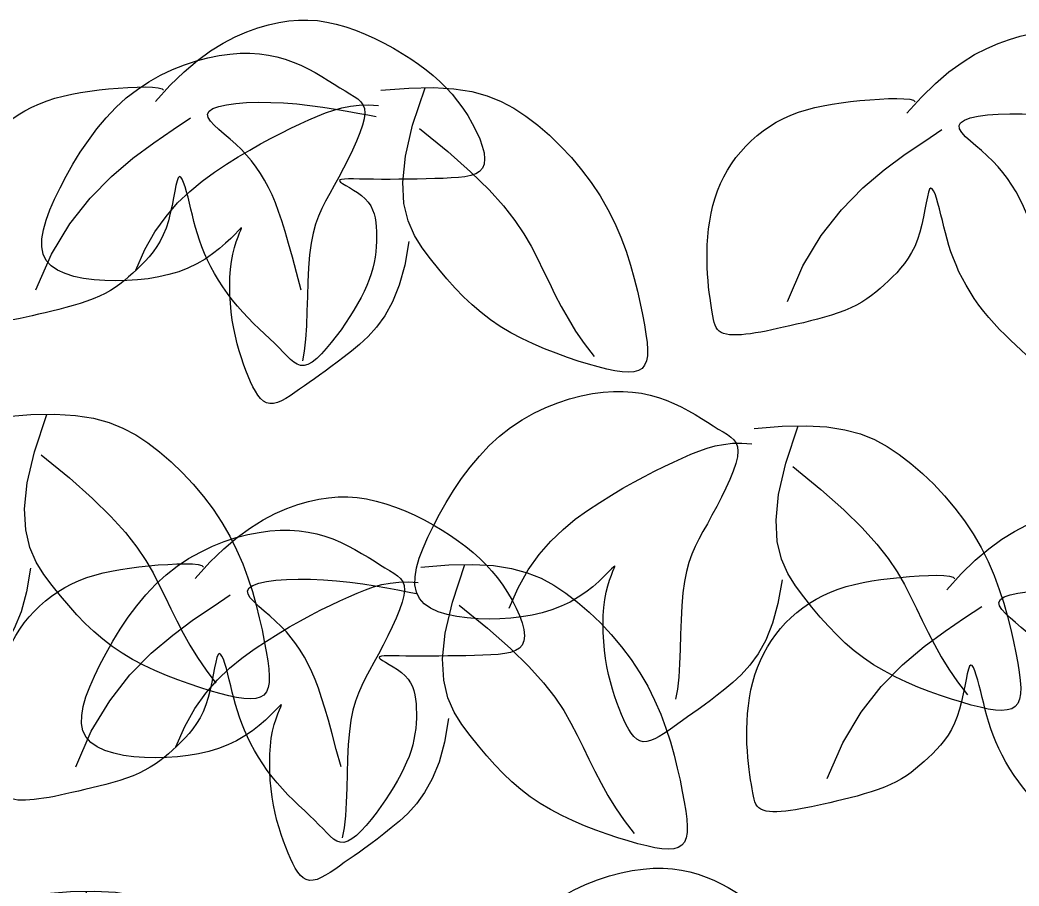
# Model space of a CAD drawing. Extents: x -1568 to -728, y -1287 to -990.
# Drawn here: x -1428.81 to -1426.696, y -1211.326 to -1209.492 of the extents above; entities that cross this region are included whole.
import ezdxf

# ---------------------------------------------------------------- set-up
doc = ezdxf.new("R2010")
doc.units = 0
doc.header["$LTSCALE"] = 5
doc.layers.add('LH', color=94, linetype='CONTINUOUS')
doc.layers.add('尺寸标注', color=2, linetype='CONTINUOUS')

# ---------------------------------------------------------------- blocks, each defined once
blk = doc.blocks.new('茶')
at = {"layer": 'LH'}
for p, q in [((0.6116, 0.5075), (0.6003, 0.5032)), ((0.6234, 0.511), (0.6116, 0.5075)), ((0.6359, 0.5138), (0.6234, 0.511)), ((0.649, 0.5158), (0.6359, 0.5138)), ((0.6627, 0.5169), (0.649, 0.5158)), ((0.6772, 0.5171), (0.6627, 0.5169)), ((0.6925, 0.5163), (0.6772, 0.5171)), ((0.7086, 0.5144), (0.6925, 0.5163)), ((0.7253, 0.5115), (0.7086, 0.5144)), ((0.7424, 0.5074), (0.7253, 0.5115)), ((0.5895, 0.4983), (0.5791, 0.4929)), ((0.6003, 0.5032), (0.5895, 0.4983)), ((0.7598, 0.5021), (0.7424, 0.5074)), ((0.7773, 0.4955), (0.7598, 0.5021)), ((0.7946, 0.4876), (0.7773, 0.4955)), ((0.5597, 0.4809), (0.5507, 0.4747)), ((0.5691, 0.4871), (0.5597, 0.4809)), ((0.5791, 0.4929), (0.5691, 0.4871)), ((0.8116, 0.4783), (0.7946, 0.4876)), ((0.5422, 0.4685), (0.5342, 0.4625)), ((0.5507, 0.4747), (0.5422, 0.4685)), ((0.8281, 0.4675), (0.8116, 0.4783)), ((0.8438, 0.4553), (0.8281, 0.4675)), ((-0.4916, 0.4514), (-0.5048, 0.4494)), ((-0.4782, 0.4525), (-0.4916, 0.4514)), ((-0.4645, 0.4525), (-0.4782, 0.4525)), ((-0.4504, 0.4515), (-0.4645, 0.4525)), ((-0.4357, 0.4494), (-0.4504, 0.4515)), ((0.5198, 0.4517), (0.5134, 0.4471)), ((0.5267, 0.4568), (0.5198, 0.4517)), ((0.5342, 0.4625), (0.5267, 0.4568)), ((0.8588, 0.4418), (0.8438, 0.4553)), ((-0.5441, 0.4373), (-0.5574, 0.4314)), ((-0.5309, 0.4422), (-0.5441, 0.4373)), ((-0.5178, 0.4463), (-0.5309, 0.4422)), ((-0.5048, 0.4494), (-0.5178, 0.4463)), ((-0.4204, 0.4463), (-0.4357, 0.4494)), ((-0.4043, 0.442), (-0.4204, 0.4463)), ((-0.3874, 0.4363), (-0.4043, 0.442)), ((0.3667, 0.442), (0.3418, 0.4359)), ((0.3957, 0.4461), (0.3667, 0.442)), ((0.4297, 0.4483), (0.3957, 0.4461)), ((0.4289, 0.3956), (0.4069, 0.4467)), ((0.4693, 0.4484), (0.4297, 0.4483)), ((0.5029, 0.4389), (0.499, 0.4346)), ((0.5077, 0.4429), (0.5029, 0.4389)), ((0.5134, 0.4471), (0.5077, 0.4429)), ((0.8731, 0.4274), (0.8588, 0.4418)), ((-0.5705, 0.4248), (-0.5835, 0.4176)), ((-0.5574, 0.4314), (-0.5705, 0.4248)), ((-0.3697, 0.4289), (-0.3874, 0.4363)), ((-0.3511, 0.4194), (-0.3697, 0.4289)), ((0.3203, 0.4281), (0.3014, 0.4186)), ((0.3418, 0.4359), (0.3203, 0.4281)), ((0.4885, 0.4292), (0.4745, 0.4272)), ((0.5016, 0.43), (0.4885, 0.4292)), ((0.4962, 0.4299), (0.4947, 0.4245)), ((0.4947, 0.4245), (0.4947, 0.4181)), ((0.499, 0.4346), (0.4962, 0.4299)), ((0.5141, 0.4296), (0.5016, 0.43)), ((0.5261, 0.4283), (0.5141, 0.4296)), ((0.5378, 0.426), (0.5261, 0.4283)), ((0.5496, 0.423), (0.5378, 0.426)), ((0.5615, 0.4194), (0.5496, 0.423)), ((0.8865, 0.4121), (0.8731, 0.4274)), ((-0.5962, 0.4099), (-0.6085, 0.4018)), ((-0.5835, 0.4176), (-0.5962, 0.4099)), ((-0.3316, 0.4076), (-0.3511, 0.4194)), ((0.3014, 0.4186), (0.2844, 0.4074)), ((0.4947, 0.4181), (0.4962, 0.4104)), ((0.4962, 0.4104), (0.4993, 0.4013)), ((0.5739, 0.4152), (0.5615, 0.4194)), ((0.5868, 0.4106), (0.5739, 0.4152)), ((0.6003, 0.4055), (0.5868, 0.4106)), ((0.8992, 0.3964), (0.8865, 0.4121)), ((-0.6085, 0.4018), (-0.6203, 0.3934)), ((-0.3113, 0.393), (-0.3316, 0.4076)), ((0.2684, 0.3948), (0.2529, 0.3807)), ((0.2844, 0.4074), (0.2684, 0.3948)), ((0.4426, 0.3526), (0.4289, 0.3956)), ((0.4993, 0.4013), (0.5039, 0.3909)), ((0.6145, 0.3999), (0.6003, 0.4055)), ((0.6293, 0.3938), (0.6145, 0.3999)), ((0.9109, 0.3804), (0.8992, 0.3964)), ((-0.6315, 0.3849), (-0.642, 0.3762)), ((-0.6203, 0.3934), (-0.6315, 0.3849)), ((-0.2899, 0.3755), (-0.3113, 0.393)), ((0.2529, 0.3807), (0.2377, 0.3653)), ((0.4195, 0.3903), (0.3825, 0.3546)), ((0.5039, 0.3909), (0.5096, 0.3796)), ((0.6448, 0.387), (0.6293, 0.3938)), ((0.6608, 0.3796), (0.6448, 0.387)), ((-0.6519, 0.3675), (-0.6612, 0.3585)), ((-0.642, 0.3762), (-0.6519, 0.3675)), ((-0.2676, 0.3546), (-0.2899, 0.3755)), ((-0.2783, 0.3718), (-0.2803, 0.3695)), ((-0.2731, 0.3737), (-0.2783, 0.3718)), ((-0.2652, 0.3752), (-0.2731, 0.3737)), ((-0.2552, 0.3764), (-0.2652, 0.3752)), ((-0.2435, 0.3772), (-0.2552, 0.3764)), ((-0.2305, 0.3776), (-0.2435, 0.3772)), ((-0.2169, 0.3778), (-0.2305, 0.3776)), ((-0.2031, 0.3778), (-0.2169, 0.3778)), ((-0.1896, 0.3775), (-0.2031, 0.3778)), ((-0.1763, 0.3769), (-0.1896, 0.3775)), ((-0.1634, 0.376), (-0.1763, 0.3769)), ((-0.1508, 0.3748), (-0.1634, 0.376)), ((-0.1386, 0.3732), (-0.1508, 0.3748)), ((-0.1267, 0.371), (-0.1386, 0.3732)), ((-0.1152, 0.3684), (-0.1267, 0.371)), ((-0.1041, 0.3652), (-0.1152, 0.3684)), ((0.5096, 0.3796), (0.5163, 0.3677)), ((0.5163, 0.3677), (0.5235, 0.3554)), ((0.6776, 0.3714), (0.6608, 0.3796)), ((0.695, 0.3624), (0.6776, 0.3714)), ((0.9218, 0.3645), (0.9109, 0.3804)), ((-0.6612, 0.3585), (-0.6698, 0.3494)), ((-0.0933, 0.3614), (-0.1041, 0.3652)), ((-0.0829, 0.357), (-0.0933, 0.3614)), ((-0.0729, 0.352), (-0.0829, 0.357)), ((0.2377, 0.3653), (0.2232, 0.3488)), ((0.3825, 0.3546), (0.3527, 0.3232)), ((0.4493, 0.3166), (0.4426, 0.3526)), ((0.5235, 0.3554), (0.5311, 0.3431)), ((0.713, 0.3526), (0.695, 0.3624)), ((0.7314, 0.3415), (0.713, 0.3526)), ((0.9318, 0.3488), (0.9218, 0.3645)), ((-0.6779, 0.3399), (-0.6854, 0.3301)), ((-0.6698, 0.3494), (-0.6779, 0.3399)), ((-0.4295, 0.3399), (-0.4476, 0.3376)), ((-0.4121, 0.3415), (-0.4295, 0.3399)), ((-0.3956, 0.3424), (-0.4121, 0.3415)), ((-0.3805, 0.3425), (-0.3956, 0.3424)), ((-0.3673, 0.3418), (-0.3805, 0.3425)), ((-0.3562, 0.3403), (-0.3673, 0.3418)), ((-0.3476, 0.338), (-0.3562, 0.3403)), ((-0.0634, 0.3465), (-0.0729, 0.352)), ((-0.0542, 0.3405), (-0.0634, 0.3465)), ((-0.0455, 0.334), (-0.0542, 0.3405)), ((0.2232, 0.3488), (0.2094, 0.3313)), ((0.5311, 0.3431), (0.5388, 0.3311)), ((0.7499, 0.3286), (0.7314, 0.3415)), ((0.9409, 0.3335), (0.9318, 0.3488)), ((-0.6854, 0.3301), (-0.6924, 0.3199)), ((-0.5023, 0.3271), (-0.5196, 0.3229)), ((-0.4843, 0.331), (-0.5023, 0.3271)), ((-0.466, 0.3346), (-0.4843, 0.331)), ((-0.4476, 0.3376), (-0.466, 0.3346)), ((-0.342, 0.3348), (-0.3476, 0.338)), ((-0.3427, 0.3206), (-0.3399, 0.3261)), ((-0.3395, 0.3308), (-0.342, 0.3348)), ((-0.3399, 0.3261), (-0.3395, 0.3308)), ((-0.2893, 0.3131), (-0.3149, 0.3274)), ((-0.0372, 0.3271), (-0.0455, 0.334)), ((-0.0294, 0.3198), (-0.0372, 0.3271)), ((0.2094, 0.3313), (0.1964, 0.3129)), ((0.5388, 0.3311), (0.5463, 0.3198)), ((0.7683, 0.3137), (0.7499, 0.3286)), ((0.9487, 0.3189), (0.9409, 0.3335)), ((-0.6924, 0.3199), (-0.699, 0.3092)), ((-0.5645, 0.3109), (-0.5762, 0.3076)), ((-0.551, 0.3147), (-0.5645, 0.3109)), ((-0.5359, 0.3187), (-0.551, 0.3147)), ((-0.5196, 0.3229), (-0.5359, 0.3187)), ((-0.3535, 0.3078), (-0.3474, 0.3145)), ((-0.3474, 0.3145), (-0.3427, 0.3206)), ((-0.2604, 0.2968), (-0.2893, 0.3131)), ((-0.022, 0.312), (-0.0294, 0.3198)), ((-0.0151, 0.3039), (-0.022, 0.312)), ((0.1964, 0.3129), (0.1844, 0.2939)), ((0.3527, 0.3232), (0.3289, 0.2957)), ((0.4502, 0.2866), (0.4493, 0.3166)), ((0.5463, 0.3198), (0.5534, 0.3091)), ((0.7862, 0.2962), (0.7683, 0.3137)), ((0.9552, 0.305), (0.9487, 0.3189)), ((-0.705, 0.2981), (-0.7105, 0.2867)), ((-0.699, 0.3092), (-0.705, 0.2981)), ((-0.368, 0.2931), (-0.3605, 0.3006)), ((-0.3605, 0.3006), (-0.3535, 0.3078)), ((-0.2292, 0.2776), (-0.2604, 0.2968)), ((-0.0087, 0.2954), (-0.0151, 0.3039)), ((0.5534, 0.3091), (0.56, 0.299)), ((0.56, 0.299), (0.5661, 0.289)), ((0.8035, 0.2758), (0.7862, 0.2962)), ((0.9602, 0.2918), (0.9552, 0.305)), ((-0.7105, 0.2867), (-0.7152, 0.2753)), ((-0.3827, 0.277), (-0.3755, 0.2852)), ((-0.3755, 0.2852), (-0.368, 0.2931)), ((-0.0028, 0.2865), (-0.0087, 0.2954)), ((0.0026, 0.2772), (-0.0028, 0.2865)), ((0.1844, 0.2939), (0.1736, 0.2742)), ((0.3289, 0.2957), (0.3104, 0.2714)), ((0.4464, 0.2615), (0.4502, 0.2866)), ((0.5661, 0.289), (0.5717, 0.2786)), ((0.9633, 0.2794), (0.9602, 0.2918)), ((-0.7152, 0.2753), (-0.7191, 0.2642)), ((-0.3956, 0.2598), (-0.3894, 0.2685)), ((-0.3894, 0.2685), (-0.3827, 0.277)), ((-0.1968, 0.2544), (-0.2292, 0.2776)), ((0.0076, 0.2676), (0.0026, 0.2772)), ((0.1736, 0.2742), (0.1641, 0.2541)), ((0.3104, 0.2714), (0.2961, 0.2496)), ((0.5717, 0.2786), (0.5768, 0.2675)), ((0.6813, 0.2706), (0.6814, 0.2713)), ((0.6825, 0.2682), (0.6813, 0.2706)), ((0.6814, 0.2713), (0.683, 0.2703)), ((0.6846, 0.2642), (0.6825, 0.2682)), ((0.683, 0.2703), (0.6863, 0.2675)), ((0.8198, 0.2519), (0.8035, 0.2758)), ((0.9645, 0.2681), (0.9633, 0.2794)), ((0.9634, 0.2577), (0.9645, 0.2681)), ((-0.7191, 0.2642), (-0.7219, 0.2537)), ((-0.4014, 0.2506), (-0.3956, 0.2598)), ((-0.1643, 0.2264), (-0.1968, 0.2544)), ((0.012, 0.2577), (0.0076, 0.2676)), ((0.0159, 0.2474), (0.012, 0.2577)), ((0.1641, 0.2541), (0.156, 0.2338)), ((0.4392, 0.2403), (0.4464, 0.2615)), ((0.5768, 0.2675), (0.5814, 0.2552)), ((0.5814, 0.2552), (0.5854, 0.2413)), ((0.6873, 0.2588), (0.6846, 0.2642)), ((0.6863, 0.2675), (0.6912, 0.2632)), ((0.6905, 0.2521), (0.6873, 0.2588)), ((0.6912, 0.2632), (0.6977, 0.2577)), ((0.6977, 0.2577), (0.7056, 0.2514)), ((0.9598, 0.2484), (0.9634, 0.2577)), ((-0.7235, 0.244), (-0.7237, 0.2354)), ((-0.7219, 0.2537), (-0.7235, 0.244)), ((-0.4118, 0.2311), (-0.4068, 0.2411)), ((-0.4068, 0.2411), (-0.4014, 0.2506)), ((-0.2977, 0.2375), (-0.296, 0.2422)), ((-0.296, 0.2422), (-0.2943, 0.2452)), ((-0.2943, 0.2452), (-0.2925, 0.2461)), ((-0.2925, 0.2461), (-0.2906, 0.2447)), ((-0.2906, 0.2447), (-0.2887, 0.2406)), ((-0.2887, 0.2406), (-0.2865, 0.2343)), ((0.0194, 0.2368), (0.0159, 0.2474)), ((0.2961, 0.2496), (0.285, 0.2298)), ((0.4298, 0.222), (0.4392, 0.2403)), ((0.5854, 0.2413), (0.5889, 0.2254)), ((0.6937, 0.2442), (0.6905, 0.2521)), ((0.6968, 0.2352), (0.6937, 0.2442)), ((0.7056, 0.2514), (0.7148, 0.2447)), ((0.7148, 0.2447), (0.7251, 0.238)), ((0.8349, 0.2242), (0.8198, 0.2519)), ((0.9453, 0.2334), (0.9537, 0.2403)), ((0.9537, 0.2403), (0.9598, 0.2484)), ((-0.7237, 0.2354), (-0.7224, 0.2281)), ((-0.7224, 0.2281), (-0.7196, 0.2225)), ((-0.4163, 0.2206), (-0.4118, 0.2311)), ((-0.3007, 0.2241), (-0.2992, 0.2313)), ((-0.2992, 0.2313), (-0.2977, 0.2375)), ((-0.2865, 0.2343), (-0.2842, 0.2263)), ((-0.2842, 0.2263), (-0.2816, 0.2169)), ((-0.1329, 0.1926), (-0.1643, 0.2264)), ((0.0223, 0.2259), (0.0194, 0.2368)), ((0.0248, 0.2149), (0.0223, 0.2259)), ((0.156, 0.2338), (0.1491, 0.2134)), ((0.285, 0.2298), (0.2763, 0.2113)), ((0.4479, 0.2322), (0.4563, 0.1995)), ((0.6994, 0.2252), (0.6968, 0.2352)), ((0.7251, 0.238), (0.7363, 0.2315)), ((0.7363, 0.2315), (0.7485, 0.2257)), ((0.7485, 0.2257), (0.7614, 0.2208)), ((0.9228, 0.2225), (0.9348, 0.2275)), ((0.9348, 0.2275), (0.9453, 0.2334)), ((-0.7196, 0.2225), (-0.7152, 0.2183)), ((-0.7152, 0.2183), (-0.7094, 0.2154)), ((-0.7094, 0.2154), (-0.7022, 0.2135)), ((-0.7022, 0.2135), (-0.6939, 0.2125)), ((-0.6939, 0.2125), (-0.6846, 0.2122)), ((-0.6846, 0.2122), (-0.6743, 0.2124)), ((-0.6743, 0.2124), (-0.6631, 0.2128)), ((-0.6631, 0.2128), (-0.6513, 0.2134)), ((-0.6513, 0.2134), (-0.6389, 0.2141)), ((-0.6389, 0.2141), (-0.6263, 0.2149)), ((-0.6263, 0.2149), (-0.6135, 0.2158)), ((-0.6135, 0.2158), (-0.6008, 0.2167)), ((-0.6008, 0.2167), (-0.5883, 0.2176)), ((-0.5883, 0.2176), (-0.5764, 0.2186)), ((-0.5764, 0.2186), (-0.5651, 0.2197)), ((-0.5651, 0.2197), (-0.5546, 0.2207)), ((-0.5546, 0.2207), (-0.5452, 0.2217)), ((-0.5452, 0.2217), (-0.5368, 0.2225)), ((-0.5368, 0.2225), (-0.5298, 0.2231)), ((-0.5252, 0.2143), (-0.5301, 0.2108)), ((-0.5298, 0.2231), (-0.5242, 0.2233)), ((-0.5211, 0.2172), (-0.5252, 0.2143)), ((-0.5242, 0.2233), (-0.5201, 0.2232)), ((-0.5183, 0.2196), (-0.5211, 0.2172)), ((-0.5201, 0.2232), (-0.5176, 0.2226)), ((-0.517, 0.2214), (-0.5183, 0.2196)), ((-0.5176, 0.2226), (-0.517, 0.2214)), ((-0.4205, 0.2096), (-0.4163, 0.2206)), ((-0.3035, 0.2077), (-0.3022, 0.2161)), ((-0.3022, 0.2161), (-0.3007, 0.2241)), ((-0.2816, 0.2169), (-0.2787, 0.2066)), ((0.0268, 0.2039), (0.0248, 0.2149)), ((0.1491, 0.2134), (0.1435, 0.1932)), ((0.4194, 0.2055), (0.4298, 0.222)), ((0.5889, 0.2254), (0.5919, 0.2073)), ((0.7016, 0.2143), (0.6994, 0.2252)), ((0.7034, 0.2029), (0.7016, 0.2143)), ((0.7614, 0.2208), (0.7749, 0.2169)), ((0.7749, 0.2169), (0.789, 0.2139)), ((0.789, 0.2139), (0.8035, 0.2119)), ((0.8035, 0.2119), (0.8184, 0.2106)), ((0.8644, 0.2114), (0.8798, 0.213)), ((0.8798, 0.213), (0.8949, 0.2154)), ((0.8949, 0.2154), (0.9093, 0.2185)), ((0.9093, 0.2185), (0.9228, 0.2225)), ((-0.5464, 0.198), (-0.5511, 0.1931)), ((-0.5411, 0.2027), (-0.5464, 0.198)), ((-0.5355, 0.2069), (-0.5411, 0.2027)), ((-0.5301, 0.2108), (-0.5355, 0.2069)), ((-0.4278, 0.1856), (-0.4243, 0.1981)), ((-0.4243, 0.1981), (-0.4205, 0.2096)), ((-0.3063, 0.1904), (-0.3049, 0.1991)), ((-0.3049, 0.1991), (-0.3035, 0.2077)), ((-0.2787, 0.2066), (-0.2754, 0.196)), ((0.0285, 0.1929), (0.0268, 0.2039)), ((0.2763, 0.2113), (0.269, 0.1935)), ((0.4089, 0.19), (0.4194, 0.2055)), ((0.4563, 0.1995), (0.4664, 0.1721)), ((0.5919, 0.2073), (0.5945, 0.1875)), ((0.7046, 0.191), (0.7034, 0.2029)), ((0.8184, 0.2106), (0.8336, 0.2101)), ((0.8336, 0.2101), (0.849, 0.2104)), ((0.849, 0.2104), (0.8644, 0.2114)), ((-0.555, 0.188), (-0.558, 0.1826)), ((-0.5511, 0.1931), (-0.555, 0.188)), ((-0.4312, 0.1719), (-0.4278, 0.1856)), ((-0.3077, 0.1815), (-0.3063, 0.1904)), ((-0.2754, 0.196), (-0.2717, 0.1854)), ((-0.2717, 0.1854), (-0.2676, 0.1753)), ((-0.1035, 0.1519), (-0.1329, 0.1926)), ((0.0297, 0.1821), (0.0285, 0.1929)), ((0.1435, 0.1932), (0.1388, 0.1733)), ((0.269, 0.1935), (0.2621, 0.176)), ((0.3986, 0.1753), (0.4089, 0.19)), ((0.5945, 0.1875), (0.5969, 0.1669)), ((0.7055, 0.1788), (0.7046, 0.191)), ((-0.5617, 0.1711), (-0.5627, 0.165)), ((-0.5602, 0.1769), (-0.5617, 0.1711)), ((-0.558, 0.1826), (-0.5602, 0.1769)), ((-0.4346, 0.1566), (-0.4312, 0.1719)), ((-0.3112, 0.1634), (-0.3093, 0.1726)), ((-0.3093, 0.1726), (-0.3077, 0.1815)), ((-0.2676, 0.1753), (-0.2629, 0.1661)), ((0.0307, 0.1715), (0.0297, 0.1821)), ((0.0313, 0.1614), (0.0307, 0.1715)), ((0.1388, 0.1733), (0.1351, 0.154)), ((0.2621, 0.176), (0.2554, 0.1585)), ((0.3881, 0.1614), (0.3986, 0.1753)), ((0.4664, 0.1721), (0.4779, 0.1494)), ((0.7058, 0.1665), (0.7055, 0.1788)), ((-0.5632, 0.1588), (-0.5633, 0.1523)), ((-0.5627, 0.165), (-0.5632, 0.1588)), ((-0.4381, 0.1393), (-0.4346, 0.1566)), ((-0.3133, 0.1542), (-0.3112, 0.1634)), ((-0.2629, 0.1661), (-0.2579, 0.1578)), ((-0.2579, 0.1578), (-0.2524, 0.1503)), ((0.0316, 0.1516), (0.0313, 0.1614)), ((0.2554, 0.1585), (0.2485, 0.1409)), ((0.3774, 0.1482), (0.3881, 0.1614)), ((0.5969, 0.1669), (0.5992, 0.1461)), ((0.7057, 0.1542), (0.7058, 0.1665)), ((-0.5633, 0.1523), (-0.5631, 0.1457)), ((-0.5631, 0.1457), (-0.5627, 0.1389)), ((-0.3188, 0.1352), (-0.3159, 0.1448)), ((-0.3159, 0.1448), (-0.3133, 0.1542)), ((-0.2524, 0.1503), (-0.2466, 0.1434)), ((-0.2466, 0.1434), (-0.2406, 0.1371)), ((-0.0774, 0.1035), (-0.1035, 0.1519)), ((0.0317, 0.1423), (0.0316, 0.1516)), ((0.0316, 0.1335), (0.0317, 0.1423)), ((0.1351, 0.154), (0.1321, 0.1356)), ((0.3663, 0.1357), (0.3774, 0.1482)), ((0.4779, 0.1494), (0.4903, 0.1308)), ((0.5992, 0.1461), (0.6017, 0.1259)), ((0.7042, 0.1306), (0.7052, 0.1422)), ((0.7052, 0.1422), (0.7057, 0.1542)), ((-0.5627, 0.1389), (-0.5621, 0.1319)), ((-0.5621, 0.1319), (-0.5611, 0.1248)), ((-0.4418, 0.1198), (-0.4381, 0.1393)), ((-0.3222, 0.1254), (-0.3188, 0.1352)), ((-0.2406, 0.1371), (-0.2345, 0.1313)), ((-0.2345, 0.1313), (-0.2282, 0.1259)), ((0.0313, 0.1252), (0.0316, 0.1335)), ((0.1321, 0.1356), (0.1297, 0.1182)), ((0.2485, 0.1409), (0.2411, 0.1232)), ((0.3546, 0.1239), (0.3663, 0.1357)), ((0.4903, 0.1308), (0.5032, 0.1157)), ((0.7028, 0.1194), (0.7042, 0.1306)), ((-0.5611, 0.1248), (-0.5599, 0.1175)), ((-0.5599, 0.1175), (-0.5582, 0.11)), ((-0.4458, 0.0975), (-0.4418, 0.1198)), ((-0.3305, 0.1056), (-0.3262, 0.1155)), ((-0.3262, 0.1155), (-0.3222, 0.1254)), ((-0.2282, 0.1259), (-0.2219, 0.1207)), ((-0.2219, 0.1207), (-0.2156, 0.1158)), ((-0.2156, 0.1158), (-0.2093, 0.111)), ((0.0304, 0.1103), (0.0309, 0.1175)), ((0.0309, 0.1175), (0.0313, 0.1252)), ((0.1297, 0.1182), (0.1278, 0.1021)), ((0.2411, 0.1232), (0.233, 0.1052)), ((0.3423, 0.1126), (0.3546, 0.1239)), ((0.5032, 0.1157), (0.5162, 0.1035)), ((0.6017, 0.1259), (0.6044, 0.1072)), ((0.7011, 0.1086), (0.7028, 0.1194)), ((-0.5582, 0.11), (-0.5562, 0.1025)), ((-0.5562, 0.1025), (-0.5537, 0.0948)), ((-0.3354, 0.0957), (-0.3305, 0.1056)), ((-0.2093, 0.111), (-0.2029, 0.1064)), ((-0.2029, 0.1064), (-0.1962, 0.102)), ((-0.1962, 0.102), (-0.1893, 0.0979)), ((0.0294, 0.0975), (0.0299, 0.1036)), ((0.0299, 0.1036), (0.0304, 0.1103)), ((0.1278, 0.1021), (0.1262, 0.0874)), ((0.233, 0.1052), (0.2237, 0.0869)), ((0.3151, 0.092), (0.3291, 0.102)), ((0.3291, 0.102), (0.3423, 0.1126)), ((0.5162, 0.1035), (0.529, 0.0934)), ((0.6044, 0.1072), (0.6076, 0.0905)), ((0.6991, 0.0983), (0.7011, 0.1086)), ((-0.5537, 0.0948), (-0.5507, 0.087)), ((-0.5507, 0.087), (-0.5472, 0.0791)), ((-0.4504, 0.0723), (-0.4458, 0.0975)), ((-0.3463, 0.0761), (-0.3406, 0.0858)), ((-0.3406, 0.0858), (-0.3354, 0.0957)), ((-0.1893, 0.0979), (-0.182, 0.0941)), ((-0.182, 0.0941), (-0.1742, 0.0905)), ((-0.1742, 0.0905), (-0.1659, 0.0873)), ((-0.1659, 0.0873), (-0.157, 0.0843)), ((0.0278, 0.0827), (0.0284, 0.0871)), ((0.0284, 0.0871), (0.029, 0.092)), ((0.029, 0.092), (0.0294, 0.0975)), ((0.1262, 0.0874), (0.1252, 0.0742)), ((0.2237, 0.0869), (0.213, 0.0681)), ((0.3002, 0.0825), (0.3151, 0.092)), ((0.529, 0.0934), (0.5412, 0.085)), ((0.5412, 0.085), (0.5524, 0.0775)), ((0.6076, 0.0905), (0.6115, 0.0768)), ((0.6944, 0.0791), (0.6968, 0.0885)), ((0.6968, 0.0885), (0.6991, 0.0983)), ((-0.5472, 0.0791), (-0.5432, 0.0711)), ((-0.5432, 0.0711), (-0.5387, 0.063)), ((-0.3523, 0.0665), (-0.3463, 0.0761)), ((-0.157, 0.0843), (-0.1476, 0.0817)), ((-0.1476, 0.0817), (-0.1378, 0.0793)), ((-0.1378, 0.0793), (-0.1278, 0.0772)), ((-0.1278, 0.0772), (-0.1176, 0.0752)), ((-0.1176, 0.0752), (-0.1075, 0.0735)), ((-0.1075, 0.0735), (-0.0974, 0.0719)), ((-0.0974, 0.0719), (-0.0876, 0.0704)), ((0.0221, 0.0699), (0.0242, 0.0724)), ((0.0242, 0.0724), (0.0258, 0.0754)), ((0.0258, 0.0754), (0.0269, 0.0788)), ((0.0269, 0.0788), (0.0278, 0.0827)), ((0.1252, 0.0742), (0.1247, 0.0625)), ((0.2694, 0.0654), (0.2849, 0.0737)), ((0.2849, 0.0737), (0.3002, 0.0825)), ((0.5524, 0.0775), (0.5626, 0.0709)), ((0.5626, 0.0709), (0.572, 0.065)), ((0.6919, 0.0701), (0.6944, 0.0791)), ((-0.5387, 0.063), (-0.5336, 0.0548)), ((-0.3655, 0.0482), (-0.3588, 0.0572)), ((-0.3588, 0.0572), (-0.3523, 0.0665)), ((-0.0876, 0.0704), (-0.0782, 0.069)), ((-0.0782, 0.069), (-0.0691, 0.0677)), ((-0.0691, 0.0677), (-0.0604, 0.0665)), ((-0.0604, 0.0665), (-0.0521, 0.0654)), ((-0.0521, 0.0654), (-0.0441, 0.0644)), ((-0.0441, 0.0644), (-0.0364, 0.0637)), ((-0.0364, 0.0637), (-0.029, 0.063)), ((-0.029, 0.063), (-0.0219, 0.0626)), ((-0.0219, 0.0626), (-0.0152, 0.0623)), ((-0.0152, 0.0623), (-0.0088, 0.0623)), ((-0.0088, 0.0623), (-0.0029, 0.0625)), ((-0.0029, 0.0625), (0.0027, 0.0629)), ((0.0027, 0.0629), (0.0077, 0.0636)), ((0.0077, 0.0636), (0.0122, 0.0647)), ((0.0122, 0.0647), (0.0162, 0.0661)), ((0.0162, 0.0661), (0.0195, 0.0678)), ((0.0195, 0.0678), (0.0221, 0.0699)), ((0.1247, 0.0625), (0.1249, 0.0523)), ((0.213, 0.0681), (0.2006, 0.0487)), ((0.2385, 0.0508), (0.2538, 0.0578)), ((0.2538, 0.0578), (0.2694, 0.0654)), ((0.572, 0.065), (0.5808, 0.0597)), ((0.5808, 0.0597), (0.589, 0.0548)), ((0.6866, 0.0537), (0.6893, 0.0617)), ((0.6893, 0.0617), (0.6919, 0.0701)), ((-0.5336, 0.0548), (-0.5281, 0.0465)), ((-0.5281, 0.0465), (-0.5222, 0.038)), ((-0.3725, 0.0394), (-0.3655, 0.0482)), ((0.1249, 0.0523), (0.1258, 0.0436)), ((0.1258, 0.0436), (0.1277, 0.0364)), ((0.2096, 0.0388), (0.2237, 0.0444)), ((0.2237, 0.0444), (0.2385, 0.0508)), ((0.589, 0.0548), (0.5967, 0.0502)), ((0.5967, 0.0502), (0.6042, 0.0459)), ((0.6042, 0.0459), (0.6114, 0.0416)), ((0.681, 0.0397), (0.6839, 0.0464)), ((0.6839, 0.0464), (0.6866, 0.0537)), ((-0.5222, 0.038), (-0.5158, 0.0294)), ((-0.5158, 0.0294), (-0.5089, 0.0207)), ((-0.3867, 0.0229), (-0.3796, 0.031)), ((-0.3796, 0.031), (-0.3725, 0.0394)), ((0.1277, 0.0364), (0.1307, 0.0307)), ((0.1307, 0.0307), (0.1348, 0.0265)), ((0.1732, 0.0262), (0.1843, 0.0296)), ((0.1843, 0.0296), (0.1965, 0.0338)), ((0.1965, 0.0338), (0.2096, 0.0388)), ((0.6114, 0.0416), (0.6186, 0.0374)), ((0.6186, 0.0374), (0.6257, 0.0332)), ((0.6257, 0.0332), (0.6325, 0.0294)), ((0.6325, 0.0294), (0.6392, 0.026)), ((0.6709, 0.025), (0.6746, 0.0289)), ((0.6746, 0.0289), (0.6779, 0.0339)), ((0.6779, 0.0339), (0.681, 0.0397)), ((-0.5089, 0.0207), (-0.5017, 0.0119)), ((-0.4004, 0.0076), (-0.3937, 0.0151)), ((-0.3937, 0.0151), (-0.3867, 0.0229)), ((0.1348, 0.0265), (0.1401, 0.0239)), ((0.1401, 0.0239), (0.1466, 0.0226)), ((0.1466, 0.0226), (0.1543, 0.0226)), ((0.1543, 0.0226), (0.1632, 0.0239)), ((0.1632, 0.0239), (0.1732, 0.0262)), ((0.6392, 0.026), (0.6455, 0.0233)), ((0.6455, 0.0233), (0.6515, 0.0213)), ((0.6515, 0.0213), (0.6571, 0.0204)), ((0.6571, 0.0204), (0.6622, 0.0207)), ((0.6622, 0.0207), (0.6668, 0.0222)), ((0.6668, 0.0222), (0.6709, 0.025)), ((-0.5017, 0.0119), (-0.4942, 0.0031)), ((-0.4942, 0.0031), (-0.4865, -0.0052)), ((-0.4125, -0.0064), (-0.4067, 0.0005)), ((-0.4067, 0.0005), (-0.4004, 0.0076)), ((-0.4865, -0.0052), (-0.4788, -0.013)), ((-0.4788, -0.013), (-0.4713, -0.0199)), ((-0.4226, -0.0188), (-0.4178, -0.0128)), ((-0.4178, -0.0128), (-0.4125, -0.0064)), ((0.1265, -0.012), (0.1152, -0.0163)), ((0.1384, -0.0085), (0.1265, -0.012)), ((0.1508, -0.0057), (0.1384, -0.0085)), ((0.1639, -0.0037), (0.1508, -0.0057)), ((0.1776, -0.0026), (0.1639, -0.0037)), ((0.1921, -0.0024), (0.1776, -0.0026)), ((0.2074, -0.0032), (0.1921, -0.0024)), ((0.2235, -0.005), (0.2074, -0.0032)), ((0.2402, -0.008), (0.2235, -0.005)), ((0.2573, -0.0121), (0.2402, -0.008)), ((0.2747, -0.0174), (0.2573, -0.0121)), ((-0.4713, -0.0199), (-0.4641, -0.0258)), ((-0.4641, -0.0258), (-0.4573, -0.0302)), ((-0.4314, -0.0284), (-0.4271, -0.0241)), ((-0.4271, -0.0241), (-0.4226, -0.0188)), ((0.094, -0.0266), (0.0841, -0.0324)), ((0.1044, -0.0212), (0.094, -0.0266)), ((0.1152, -0.0163), (0.1044, -0.0212)), ((0.2922, -0.024), (0.2747, -0.0174)), ((0.3095, -0.0319), (0.2922, -0.024)), ((-0.4573, -0.0302), (-0.4511, -0.0331)), ((-0.4511, -0.0331), (-0.4455, -0.0342)), ((-0.4455, -0.0342), (-0.4405, -0.0337)), ((-0.4405, -0.0337), (-0.4359, -0.0317)), ((-0.4359, -0.0317), (-0.4314, -0.0284)), ((0.0746, -0.0386), (0.0656, -0.0448)), ((0.0841, -0.0324), (0.0746, -0.0386)), ((0.3265, -0.0412), (0.3095, -0.0319)), ((0.343, -0.052), (0.3265, -0.0412)), ((0.0571, -0.051), (0.0491, -0.057)), ((0.0656, -0.0448), (0.0571, -0.051)), ((0.3587, -0.0642), (0.343, -0.052)), ((0.0347, -0.0678), (0.0283, -0.0724)), ((0.0416, -0.0627), (0.0347, -0.0678)), ((0.0491, -0.057), (0.0416, -0.0627)), ((0.3738, -0.0777), (0.3587, -0.0642)), ((-0.1433, -0.0836), (-0.1648, -0.0914)), ((-0.1184, -0.0775), (-0.1433, -0.0836)), ((-0.0894, -0.0734), (-0.1184, -0.0775)), ((-0.0554, -0.0712), (-0.0894, -0.0734)), ((-0.0562, -0.1239), (-0.0782, -0.0728)), ((-0.0158, -0.0711), (-0.0554, -0.0712)), ((0.0178, -0.0806), (0.0139, -0.0849)), ((0.0226, -0.0766), (0.0178, -0.0806)), ((0.0283, -0.0724), (0.0226, -0.0766)), ((0.388, -0.0921), (0.3738, -0.0777)), ((-0.1648, -0.0914), (-0.1836, -0.1009)), ((0.0034, -0.0903), (-0.0106, -0.0923)), ((0.0165, -0.0895), (0.0034, -0.0903)), ((0.0111, -0.0896), (0.0096, -0.095)), ((0.0096, -0.095), (0.0096, -0.1014)), ((0.0139, -0.0849), (0.0111, -0.0896)), ((0.029, -0.0899), (0.0165, -0.0895)), ((0.041, -0.0912), (0.029, -0.0899)), ((0.0527, -0.0935), (0.041, -0.0912)), ((0.0645, -0.0965), (0.0527, -0.0935)), ((0.0764, -0.1001), (0.0645, -0.0965)), ((0.4015, -0.1074), (0.388, -0.0921)), ((-0.2007, -0.1121), (-0.2167, -0.1247)), ((-0.1836, -0.1009), (-0.2007, -0.1121)), ((0.0096, -0.1014), (0.0111, -0.1091)), ((0.0111, -0.1091), (0.0142, -0.1182)), ((0.0888, -0.1043), (0.0764, -0.1001)), ((0.1017, -0.1089), (0.0888, -0.1043)), ((0.1152, -0.114), (0.1017, -0.1089)), ((0.4141, -0.1231), (0.4015, -0.1074)), ((-0.2167, -0.1247), (-0.2322, -0.1388)), ((-0.0425, -0.1669), (-0.0562, -0.1239)), ((0.0142, -0.1182), (0.0188, -0.1286)), ((0.1294, -0.1196), (0.1152, -0.114)), ((0.1442, -0.1257), (0.1294, -0.1196)), ((0.1597, -0.1325), (0.1442, -0.1257)), ((0.4259, -0.1391), (0.4141, -0.1231)), ((-0.2322, -0.1388), (-0.2474, -0.1542)), ((-0.0656, -0.1292), (-0.1026, -0.1649)), ((0.0188, -0.1286), (0.0245, -0.1399)), ((0.0245, -0.1399), (0.0312, -0.1518)), ((0.1758, -0.1399), (0.1597, -0.1325)), ((0.1925, -0.1481), (0.1758, -0.1399)), ((0.4367, -0.155), (0.4259, -0.1391)), ((-0.2474, -0.1542), (-0.2619, -0.1707)), ((0.0312, -0.1518), (0.0384, -0.1641)), ((0.2099, -0.1571), (0.1925, -0.1481)), ((0.4467, -0.1707), (0.4367, -0.155)), ((-0.1026, -0.1649), (-0.1324, -0.1963)), ((-0.0358, -0.2029), (-0.0425, -0.1669)), ((0.0384, -0.1641), (0.046, -0.1764)), ((0.2279, -0.1669), (0.2099, -0.1571)), ((0.2463, -0.178), (0.2279, -0.1669)), ((-0.2619, -0.1707), (-0.2757, -0.1882)), ((0.046, -0.1764), (0.0537, -0.1884)), ((0.2648, -0.1909), (0.2463, -0.178)), ((0.4558, -0.186), (0.4467, -0.1707)), ((-0.2757, -0.1882), (-0.2887, -0.2066)), ((-0.1324, -0.1963), (-0.1562, -0.2238)), ((0.0537, -0.1884), (0.0612, -0.1997)), ((0.2832, -0.2058), (0.2648, -0.1909)), ((0.4636, -0.2006), (0.4558, -0.186)), ((-0.2887, -0.2066), (-0.3007, -0.2256)), ((-0.0349, -0.2329), (-0.0358, -0.2029)), ((0.0612, -0.1997), (0.0683, -0.2103)), ((0.0683, -0.2103), (0.0749, -0.2205)), ((0.3011, -0.2233), (0.2832, -0.2058)), ((0.4702, -0.2145), (0.4636, -0.2006)), ((-0.1562, -0.2238), (-0.1747, -0.2481)), ((0.0749, -0.2205), (0.081, -0.2305)), ((0.3184, -0.2437), (0.3011, -0.2233)), ((0.4751, -0.2277), (0.4702, -0.2145)), ((-0.3007, -0.2256), (-0.3115, -0.2453)), ((-0.0387, -0.258), (-0.0349, -0.2329)), ((0.081, -0.2305), (0.0866, -0.2409)), ((0.4782, -0.2401), (0.4751, -0.2277)), ((-0.3115, -0.2453), (-0.321, -0.2654)), ((-0.1747, -0.2481), (-0.189, -0.2699)), ((0.0866, -0.2409), (0.0917, -0.252)), ((0.0917, -0.252), (0.0963, -0.2643)), ((0.1962, -0.2489), (0.1963, -0.2482)), ((0.1974, -0.2513), (0.1962, -0.2489)), ((0.1963, -0.2482), (0.1979, -0.2492)), ((0.1995, -0.2553), (0.1974, -0.2513)), ((0.1979, -0.2492), (0.2012, -0.252)), ((0.2012, -0.252), (0.2062, -0.2563)), ((0.3347, -0.2676), (0.3184, -0.2437)), ((0.4794, -0.2514), (0.4782, -0.2401)), ((0.4783, -0.2618), (0.4794, -0.2514)), ((-0.321, -0.2654), (-0.3291, -0.2857)), ((-0.0459, -0.2792), (-0.0387, -0.258)), ((0.0963, -0.2643), (0.1003, -0.2782)), ((0.2022, -0.2607), (0.1995, -0.2553)), ((0.2054, -0.2674), (0.2022, -0.2607)), ((0.2086, -0.2753), (0.2054, -0.2674)), ((0.2062, -0.2563), (0.2127, -0.2618)), ((0.2127, -0.2618), (0.2205, -0.2681)), ((0.3498, -0.2953), (0.3347, -0.2676)), ((0.4747, -0.2711), (0.4783, -0.2618)), ((-0.189, -0.2699), (-0.2001, -0.2897)), ((-0.0553, -0.2975), (-0.0459, -0.2792)), ((0.1003, -0.2782), (0.1038, -0.2941)), ((0.2117, -0.2843), (0.2086, -0.2753)), ((0.2205, -0.2681), (0.2297, -0.2748)), ((0.2297, -0.2748), (0.24, -0.2815)), ((0.24, -0.2815), (0.2513, -0.288)), ((0.4602, -0.2861), (0.4686, -0.2792)), ((0.4686, -0.2792), (0.4747, -0.2711)), ((-0.3291, -0.2857), (-0.336, -0.3061)), ((-0.2001, -0.2897), (-0.2088, -0.3082)), ((-0.0372, -0.2873), (-0.0288, -0.32)), ((0.1038, -0.2941), (0.1068, -0.3122)), ((0.2143, -0.2943), (0.2117, -0.2843)), ((0.2165, -0.3052), (0.2143, -0.2943)), ((0.2513, -0.288), (0.2634, -0.2938)), ((0.2634, -0.2938), (0.2763, -0.2987)), ((0.4377, -0.297), (0.4498, -0.292)), ((0.4498, -0.292), (0.4602, -0.2861)), ((-0.336, -0.3061), (-0.3416, -0.3263)), ((-0.2088, -0.3082), (-0.2161, -0.326)), ((-0.0657, -0.314), (-0.0553, -0.2975)), ((0.2183, -0.3166), (0.2165, -0.3052)), ((0.2763, -0.2987), (0.2898, -0.3026)), ((0.2898, -0.3026), (0.3039, -0.3056)), ((0.3039, -0.3056), (0.3184, -0.3076)), ((0.3184, -0.3076), (0.3333, -0.3089)), ((0.3333, -0.3089), (0.3485, -0.3094)), ((0.3485, -0.3094), (0.3639, -0.3091)), ((0.3639, -0.3091), (0.3793, -0.3081)), ((0.3793, -0.3081), (0.3947, -0.3065)), ((0.3947, -0.3065), (0.4098, -0.3041)), ((0.4098, -0.3041), (0.4242, -0.301)), ((0.4242, -0.301), (0.4377, -0.297)), ((-0.0761, -0.3295), (-0.0657, -0.314)), ((-0.0288, -0.32), (-0.0187, -0.3474)), ((0.1068, -0.3122), (0.1094, -0.332)), ((0.2195, -0.3285), (0.2183, -0.3166)), ((-0.3416, -0.3263), (-0.3463, -0.3462)), ((-0.2161, -0.326), (-0.223, -0.3435)), ((-0.0865, -0.3442), (-0.0761, -0.3295)), ((0.1094, -0.332), (0.1118, -0.3526)), ((0.2204, -0.3407), (0.2195, -0.3285)), ((-0.3463, -0.3462), (-0.35, -0.3655)), ((-0.223, -0.3435), (-0.2297, -0.361)), ((-0.097, -0.3581), (-0.0865, -0.3442)), ((-0.0187, -0.3474), (-0.0072, -0.3701)), ((0.2207, -0.353), (0.2204, -0.3407)), ((-0.35, -0.3655), (-0.353, -0.3839)), ((-0.2297, -0.361), (-0.2366, -0.3786)), ((-0.1077, -0.3713), (-0.097, -0.3581)), ((0.1118, -0.3526), (0.1142, -0.3734)), ((0.2201, -0.3773), (0.2206, -0.3653)), ((0.2206, -0.3653), (0.2207, -0.353)), ((-0.2366, -0.3786), (-0.244, -0.3963)), ((-0.1188, -0.3838), (-0.1077, -0.3713)), ((-0.0072, -0.3701), (0.0052, -0.3887)), ((0.1142, -0.3734), (0.1166, -0.3936)), ((0.2191, -0.3889), (0.2201, -0.3773)), ((-0.353, -0.3839), (-0.3554, -0.4013)), ((-0.1305, -0.3956), (-0.1188, -0.3838)), ((0.0052, -0.3887), (0.0181, -0.4038)), ((0.1166, -0.3936), (0.1194, -0.4123)), ((0.2177, -0.4001), (0.2191, -0.3889)), ((-0.3554, -0.4013), (-0.3573, -0.4174)), ((-0.244, -0.3963), (-0.2521, -0.4143)), ((-0.156, -0.4175), (-0.1428, -0.4069)), ((-0.1428, -0.4069), (-0.1305, -0.3956)), ((0.0181, -0.4038), (0.0312, -0.416)), ((0.216, -0.4109), (0.2177, -0.4001)), ((-0.3573, -0.4174), (-0.3588, -0.4321)), ((-0.2521, -0.4143), (-0.2614, -0.4326)), ((-0.17, -0.4275), (-0.156, -0.4175)), ((0.0312, -0.416), (0.044, -0.4261)), ((0.1194, -0.4123), (0.1226, -0.429)), ((0.2117, -0.431), (0.214, -0.4212)), ((0.214, -0.4212), (0.216, -0.4109)), ((-0.3588, -0.4321), (-0.3599, -0.4453)), ((-0.2614, -0.4326), (-0.2721, -0.4514)), ((-0.1848, -0.437), (-0.17, -0.4275)), ((0.044, -0.4261), (0.0561, -0.4345)), ((0.0561, -0.4345), (0.0673, -0.442)), ((0.1226, -0.429), (0.1264, -0.4427)), ((0.2093, -0.4404), (0.2117, -0.431)), ((-0.3599, -0.4453), (-0.3604, -0.457)), ((-0.2157, -0.4541), (-0.2001, -0.4458)), ((-0.2001, -0.4458), (-0.1848, -0.437)), ((0.0673, -0.442), (0.0775, -0.4486)), ((0.0775, -0.4486), (0.0869, -0.4545)), ((0.2042, -0.4578), (0.2068, -0.4494)), ((0.2068, -0.4494), (0.2093, -0.4404)), ((-0.3604, -0.457), (-0.3602, -0.4672)), ((-0.2721, -0.4514), (-0.2844, -0.4708)), ((-0.2466, -0.4687), (-0.2312, -0.4617)), ((-0.2312, -0.4617), (-0.2157, -0.4541)), ((0.0869, -0.4545), (0.0957, -0.4598)), ((0.0957, -0.4598), (0.1039, -0.4647)), ((0.1039, -0.4647), (0.1116, -0.4692)), ((0.2015, -0.4658), (0.2042, -0.4578)), ((-0.3602, -0.4672), (-0.3593, -0.4759)), ((-0.3593, -0.4759), (-0.3573, -0.4831)), ((-0.2755, -0.4807), (-0.2614, -0.475)), ((-0.2614, -0.475), (-0.2466, -0.4687)), ((0.1116, -0.4692), (0.1191, -0.4736)), ((0.1191, -0.4736), (0.1263, -0.4779)), ((0.1263, -0.4779), (0.1335, -0.4821)), ((0.1959, -0.4798), (0.1988, -0.4731)), ((0.1988, -0.4731), (0.2015, -0.4658)), ((-0.3573, -0.4831), (-0.3544, -0.4888)), ((-0.3544, -0.4888), (-0.3503, -0.493)), ((-0.3503, -0.493), (-0.345, -0.4956)), ((-0.3219, -0.4956), (-0.3118, -0.4933)), ((-0.3118, -0.4933), (-0.3008, -0.4899)), ((-0.3008, -0.4899), (-0.2886, -0.4857)), ((-0.2886, -0.4857), (-0.2755, -0.4807)), ((0.1335, -0.4821), (0.1406, -0.4863)), ((0.1406, -0.4863), (0.1475, -0.4901)), ((0.1475, -0.4901), (0.1541, -0.4935)), ((0.1858, -0.4945), (0.1895, -0.4906)), ((0.1895, -0.4906), (0.1928, -0.4856)), ((0.1928, -0.4856), (0.1959, -0.4798)), ((-0.345, -0.4956), (-0.3385, -0.4969)), ((-0.3385, -0.4969), (-0.3307, -0.4969)), ((-0.3307, -0.4969), (-0.3219, -0.4956)), ((0.1541, -0.4935), (0.1604, -0.4962)), ((0.1604, -0.4962), (0.1664, -0.4982)), ((0.1664, -0.4982), (0.172, -0.4991)), ((0.172, -0.4991), (0.1771, -0.4988)), ((0.1771, -0.4988), (0.1817, -0.4973)), ((0.1817, -0.4973), (0.1858, -0.4945))]:
    blk.add_line(p, q, dxfattribs=at)
blk = doc.blocks.new('茶1')
at = {"layer": '尺寸标注'}
for p in [(-0.0841, 0.7079), (-0.0841, 0.0324)]:
    blk.add_blockref('茶', p, dxfattribs=at)

msp = doc.modelspace()

# ---------------------------------------------------------------- block references
at = {"layer": '尺寸标注', "xscale": -1.499999999980944, "yscale": 1.5, "zscale": 1.5, "rotation": 4.769924570327086}
for p in [(-1428.91667, -1211.29642), (-1427.32641, -1211.32087)]:
    msp.add_blockref('茶1', p, dxfattribs=at)

doc.saveas('drawing.dxf')
